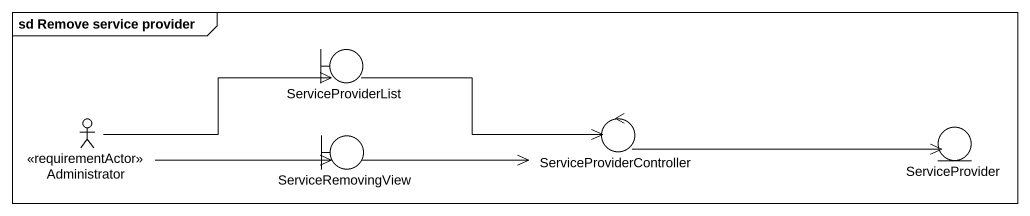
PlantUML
@startuml
mainframe sd Remove service provider
boundary ServiceProviderList
actor Administrator <<requirementActor>>
boundary ServiceRemovingView
control ServiceProviderController
entity ServiceProvider
ServiceProviderList -right-> ServiceProviderController
Administrator -right-> ServiceProviderList
Administrator -right-> ServiceRemovingView
ServiceRemovingView -right-> ServiceProviderController
ServiceProviderController -right-> ServiceProvider
@enduml
